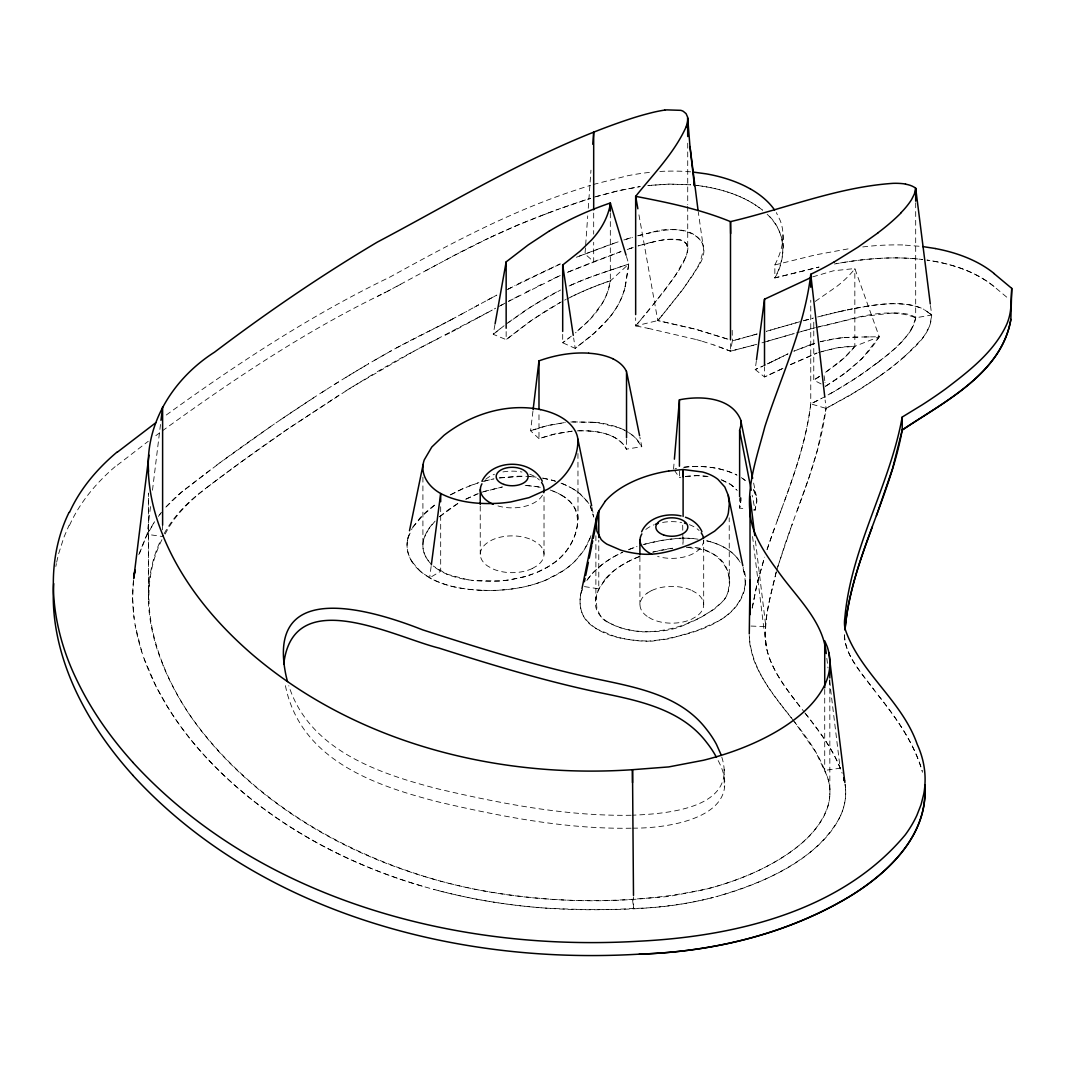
<?xml version="1.0" encoding="UTF-8"?>
<svg xmlns="http://www.w3.org/2000/svg" width="1065" height="1065" viewBox="0 0 1065 1065"><rect width="100%" height="100%" fill="white"/><g stroke="black" fill="none" stroke-linecap="round" stroke-linejoin="round"><path stroke-width="0.75" stroke-dasharray="5 3.75" d="M148.541 592.819L148.554 493.015L148.567 600.966C147.902 580.225 151.709 559.218 160.669 540.448M431.165 564.064C426.04 558.912 422.512 551.803 422.912 544.401A70.064 40.443 0 0 1 424.256 537.625L428.676 528.919L435.412 520.732M544.015 554.266L544.029 491.125M687.724 143.176L687.724 204.64M703.685 604.76L703.699 539.968M632.637 828.157C671.709 828.45 749.534 815.843 717.064 758.573M721.777 757.069C738.258 808.681 666.237 813.806 632.637 815.191M682.692 525.205L682.945 544.375M782.975 234.593C784.399 249.476 782.069 264.746 774.841 277.912L819.025 267.075L774.841 277.912L774.841 264.945C780.512 253.923 784.439 241.382 782.456 228.895A119.533 69.012 0 0 0 780.259 220.628L776.318 212.587M844.465 635.219C844.638 650.369 854.316 663.215 862.623 675.09C885.334 704.977 911.48 734.065 922.17 770.927M741.04 497.661L739.616 508.098L746.379 509.003M844.492 634.62C845.064 656.905 862.703 673.879 874.778 690.945M577.949 453.464L578.002 519.094C577.443 534.816 569.589 549.953 557.541 560.004A91.989 53.117 0 0 1 547.596 567.046L535.668 572.957M745.194 583.54L744.834 575.593L742.545 567.179M585.457 247.892L585.018 253.989L593.684 261.671L620.975 251.593M585.67 244.843L587.72 215.902M588.266 208.274L590.969 170.187M745.167 583.979C740.068 624.875 685.807 635.818 652.259 641.143C628.377 640.824 599.249 637.655 583.966 617.061A79.769 46.061 0 0 1 580.957 609.326A99.085 57.204 0 0 1 582.382 589.145M673.546 469.053L674.278 460.399M915.687 202.789L915.687 317.783L914.369 323.587L911.534 329.218M133.391 581.197L132.619 598.783L134.11 618.366M606.983 621.947A37.741 21.793 0 0 1 601.166 617.234L596.906 608.927L596.16 597.372A84.295 48.671 0 0 1 598.783 588.825L605.306 578.921M133.578 579.879C130.196 609.699 136.293 639.959 147.502 667.595A644.724 372.231 0 0 0 210.111 761.608C287.177 841.736 394.21 888.117 503.279 903.599A362.539 209.312 0 0 0 546.292 908.165C602.071 910.735 659.155 911.4 713.617 897.342M532.926 411.303L530.57 430.832L538.983 438.607L556.569 433.548L572.398 431.125M150.511 506.567L147.143 534.337L138.397 556.196M152.495 490.233L161.028 420.009M431.125 566.487L429.634 577.842C446.035 586.695 464.912 589.664 483.324 590.436M756.363 360.755L755.205 369.542L764.51 376.957L782.735 368.477M752.209 607.769L757.002 584.006L764.43 557.621M752.209 608.221L757.215 583.074L764.59 557.181M494.945 324.639L493.215 334.304L506.155 339.615L532.993 319.314L559.95 302.673M581.623 590.33C578.535 600.9 579.773 613.44 587.401 621.787A53.53 30.898 0 0 0 596.759 629.002L614.505 636.337A83.07 47.952 0 0 0 638.228 640.784A58.415 33.734 0 0 0 647.587 641.236L669.006 638.894L696.763 630.64A151.789 87.636 0 0 0 711.593 624.01C734.371 615.716 752.476 591.847 743.157 567.379M55.846 566.46L56.392 563.611M610.325 212.814L610.325 280.841L608.115 290.319A162.439 93.787 0 0 1 602.284 303.312L590.569 318.808L575.486 332.826M930.491 305.535L931.689 315.04L915.687 317.783C909.51 341.905 885.428 355.75 867.19 370.407A501.948 289.8 0 0 1 841.363 387.274L826.334 395.9M407.496 540.461L409.16 532.367M625.062 286.884L628.749 264.053L626.446 256.439M56.658 562.187L58.309 555.078M776.305 571.719C770.168 599.875 758.999 630.706 769.782 659.115C776.824 676.927 788.766 692.183 800.414 707.173M58.655 553.654L63.887 537.359L69.065 525.298M776.185 572.118C770.062 597.066 762.567 623.238 766.693 649.038C772.697 673.24 789.325 692.743 804.235 712.032M777.756 566.726L792.267 523.98M580.971 593.538L582.036 589.97M776.758 570.201L784.918 544.508L809.24 476.814L817.561 449.59L826.081 408.401L825.122 400.027M767.04 549.673L774.295 528.773M767.12 549.314C783.281 501.415 804.82 454.555 810.758 403.848L810.758 300.197M138.796 554.652L145.692 537.239L154.625 521.717M784.133 502.014C795.875 470.184 806.631 437.662 810.758 403.848A313.789 181.17 0 0 0 821.741 398.39M408.108 537.745L412.115 528.52M797.113 510.841C809.467 477.559 821.355 443.746 826.081 408.401L849.817 395.435L874.445 379.726M781.95 507.978L776.851 521.73M590.955 535.642C580.026 568.151 545.267 584.392 513.45 588.759A99.671 57.55 0 0 1 504.211 589.837A102.32 59.068 0 0 1 490.126 590.516C465.884 590.103 439.006 587.188 419.823 570.84M590.023 538.184L584.166 549.886L574.767 561.401A110.414 63.754 0 0 1 563.957 570.228L546.651 579.679M685.86 257.078L674.518 277.046L651.487 306.96M840.658 815.497L841.656 813.114A160.016 92.389 0 0 0 845.277 785.65M774.841 277.912C787.168 257.85 785.571 229.867 767.04 214.132C776.185 222.811 782.762 234.753 782.975 247.546M839.553 817.853C814.645 862.038 763.712 882.512 717.464 896.317M164.117 533.725C173.941 515.606 188.838 500.83 205.372 488.755M161.933 539.689C133.045 597.452 156.568 665.905 190.568 716.186C249.876 799.762 342.757 853.864 440.218 881.061A355.524 205.252 0 0 0 632.49 899.273L668.7 896.504L703.393 889.847A230.905 133.311 0 0 0 780.006 858.989C796.873 848.525 813.034 835.546 822.939 818.013A144.853 83.629 0 0 0 827.225 776.265L815.75 752.103L794.849 722.389M165.168 534.058C181.489 501.775 214.158 482.871 241.888 461.398A2352.625 1358.274 0 0 1 288.522 428.476L351.836 387.128L417.227 349.307M153.706 523.048L147.143 534.337L162.612 536.52M412.661 527.468L425.015 512.891A171.545 99.045 0 0 1 436.796 503.479M586.842 580.545C595.388 567.818 608.514 558.979 622.173 552.482M412.807 527.228L420.515 517.324L436.331 503.785M587.454 579.546L593.005 572.73L602.457 564.277A119.746 69.132 0 0 1 620.149 553.441A114.634 66.176 0 0 1 622.812 552.176M158.352 516.418L160.855 513.144M432.031 524.459C426.32 531.275 421.74 540.075 423.151 549.221A63.168 36.476 0 0 0 427.717 559.857L430.579 563.345M812.702 276.86L833.536 270.763L854.836 268.54L879.237 336.753L854.836 346.285L844.052 358.026L825.415 372.444M159.51 514.834L161.547 512.238M664.32 312.711L681.826 290.732L692.876 275.023A323.627 186.841 0 0 0 696.151 269.685C721.604 235.099 678.485 223.37 652.139 232.303M661.605 315.986L683.703 288.189L696.43 269.179A221.6 127.946 0 0 0 700.184 261.857L703.606 249.29L698.334 212.308M649.743 309.076L642.728 317.503M662.15 315.333L657.784 320.578L635.659 325.917L635.659 317.823M659.981 317.956L657.784 320.578L696.177 329.378L727.994 339.242M640.957 319.607L635.659 325.917L648.106 328.339M635.659 325.917L664.054 291.264L678.352 271.282L683.344 262.669L686.552 255.161L687.75 248.917L686.645 244.071L683.011 240.77C668.061 236.217 652.539 242.567 638.015 245.975M608.115 319.114L594.803 332.653L575.22 348.401L562.693 342.77L562.693 333.052M165.874 507.126L173.049 499.658A216.075 124.751 0 0 1 179.586 493.707L222.798 460.586M589.797 319.633L591.541 317.743A168.39 97.221 0 0 0 610.445 280.854L628.749 264.053L626.127 281.626A183.593 105.994 0 0 1 608.142 319.114M166.246 506.714L182.288 491.444L213.28 467.628M587.973 321.51L575.992 332.4M592.726 334.49L603.07 324.705L611.869 314.441A175.712 101.441 0 0 0 615.557 309.116A176.297 101.787 0 0 0 625.128 286.898M904.172 356.961L921.092 339.881A156.755 90.498 0 0 0 924.74 335.076L929.878 325.664L931.689 315.04L923.861 309.356M439.725 516.671L457.87 503.492M439.486 516.845L443.959 513.09A165.275 95.424 0 0 1 459.175 502.72M590.636 336.287L575.22 348.401L573.649 337.978M117.283 465.179L148.275 441.269M499.951 328.912L493.215 334.304L506.834 323.587M571.333 336.181L562.693 342.77L569.469 337.645M836.77 364.19L824.15 373.309M206.89 487.584L219.137 478.265M506.061 324.186L533.126 305.349L560.629 290M878.079 362.393L858.017 376.717L834.308 391.427M846.156 372.231L862.144 358.506L879.237 336.753L854.423 337.126A85.253 49.216 0 0 0 837.676 338.351L820.17 341.772M220.681 477.093L233.089 467.855M508.005 322.708L524.912 310.661L544.521 298.52A299.332 172.823 0 0 1 555.011 292.835A285.713 164.955 0 0 1 559.351 290.639M155.836 435.652L159.644 432.843M216.475 465.259L274.344 423.963M234.646 466.696L285.739 430.38L339.083 395.142M162.293 430.899C232.769 379.859 305.482 331.055 383.986 293.141M225.98 458.243C282.278 417.334 340.267 378.474 401.465 345.22A670.018 386.835 0 0 1 428.529 331.415L454.262 318.089M166.273 415.017C237.295 363.591 310.98 315.134 390.096 276.993C451.201 243.233 513.13 210.071 579.866 188.758A430.327 248.438 0 0 1 587.947 186.135L590.582 185.31M844.186 373.682L825.561 386.249L825.016 382.308M880.742 375.319L876.562 378.261M280.321 419.876L316.039 396.193M815.258 301.408L836.77 286.445A160.189 92.482 0 0 0 854.969 268.58M825.561 386.249C846.475 373.456 866.218 357.947 879.237 336.753L878.132 336.78M647.067 593.152L651.673 590.489M322.029 392.346L328.047 388.512M546.212 310.647L528.213 322.668L506.155 339.615L506.155 328.033M334.104 384.691L340.188 380.897M345.925 390.828L373.735 373.815M345.819 377.423L368.676 363.684M377.263 371.725L387.966 365.481M374.481 360.303L391.334 350.758M391.561 363.431L402.45 357.308M406.111 355.284L492.296 310.035M478.997 317.264L495.691 308.198M450.841 494.599L464.886 487.73M425.627 270.763L437.768 264.226M427.89 269.551L387.487 291.317M396.499 347.909L430.18 330.643M458.323 315.892L466.67 311.366M474.191 307.279L481.713 303.205M460.865 314.508L478.704 304.83M477.533 318.049L462.756 326.05M451.6 319.513L459.135 315.44M481.26 303.458L496.822 295.085M450.242 494.959L463.062 488.515L478.877 482.605M396.366 286.605L400.893 284.182M431.179 267.768L451.028 257.184M491.471 297.947L486.359 300.689M451.214 319.726L447.14 321.896M498.54 306.667L504.397 303.538M500.936 305.375L507.126 302.061M460.905 327.048L457.178 329.032M465.764 499.272L478.598 493.508M494.04 296.576L496.61 295.205M508.364 301.408L510.854 300.09M444.385 260.685C490.938 235.165 539.982 214.305 590.582 198.276L559.618 208.807M389.231 290.412L390.962 289.494M446.129 322.442L443.053 324.066M508.79 301.182L560.842 275.209L548.901 280.787M455.314 330.03L451.573 331.987M388.366 290.865L377.755 296.243M507.033 289.693L514.941 285.58M441.19 325.051L431.045 330.217M514.595 298.107L522.103 294.193M825.002 396.646L810.758 403.848L826.081 408.401L857.085 391.028A573.782 331.268 0 0 0 869.466 383.067L885.215 372.084A424.815 245.27 0 0 0 896.331 363.524C910.695 350.438 931.023 336.527 931.689 315.04L928.733 312.578M508.245 289.068L562.347 262.988M419.104 348.322L432.39 341.546M532.247 568.537L536.866 565.874A31.83 18.371 0 0 0 536.853 542.657L532.247 539.982M454.369 255.427L488.476 238.28M384.864 292.689L385.743 292.236M449.683 332.972L443.972 335.861M517.59 284.222L522.915 281.519M525.884 292.249L533.498 288.389M566.713 299.092L578.082 293.554A267.635 154.518 0 0 1 601.712 283.862L610.325 280.841M525.591 280.175L560.243 263.867M772.524 361.434L777.61 358.892M537.319 286.458L545.027 282.664M782.908 368.384L764.51 376.957L764.51 367.039M779.048 358.186L788.06 353.806M790.323 364.696L816.948 353.048M434.307 340.587L442.042 336.806M466.071 498.979L477.213 493.907M767.519 363.897L788.207 353.74M772.338 361.514L765.043 365.095M790.576 364.576L816.988 353.034M490.246 237.428L517.776 225.021L543.03 215.077M765.589 364.802L755.205 369.542L762.58 366.267M629.242 549.407L636.697 546.664M544.401 214.544L547.144 213.493M639.852 556.436L635.619 558.06A102.653 59.267 0 0 0 614.319 570.414C554.293 626.673 652.312 644.631 688.922 622.639A134.643 77.732 0 0 0 700.797 617.301L714.628 608.914L722.709 601.592A55.7 32.15 0 0 0 728.38 590.543L729.299 581.863L729.206 517.776M548.528 212.96L558.22 209.312M579.387 256.079L607.21 245.642A451.56 260.712 0 0 1 618.565 241.715M576.365 257.237L618.139 241.848M469.079 486.013L477.852 482.924M620.922 251.553L566.181 272.826L593.684 261.671L593.684 242.234M810.851 344.514L793.824 351.17L815.524 343.05M529.025 575.38L532.407 574.221M606.358 271.562L591.594 276.727A285.713 164.955 0 0 0 568.204 286.392A283.263 163.544 0 0 1 602.351 272.92L628.749 264.053L623.797 265.744M608.834 270.723L621.308 266.57M627.165 249.556L633.369 247.506M629.668 248.598L631.438 248.025M818.399 352.582L834.68 348.295A70.596 40.75 0 0 1 854.836 346.285L854.836 268.54M623.837 239.984L632.49 237.309M626.26 239.212L634.088 236.843M821.301 351.623L837.516 347.789L854.836 346.285M593.245 184.498L627.192 175.858A145.506 84.002 0 0 1 652.765 172.077M483.856 491.498L502.6 486.931M594.576 197.052L618.312 190.715L640.211 186.561L618.312 190.715L595.907 196.652M481.566 492.283L501.961 487.078M767.585 341.186L792.959 333.878M761.954 342.823L764.777 341.998M753.874 334.903L756.922 334.024M764.231 342.158L795.036 333.305M752.356 335.342L741.639 338.351M757.148 333.971L732.361 340.827L730.497 351.197L713.896 344.98M796.593 332.852L814.033 328.02M756.709 344.301L730.497 351.197L719.514 346.95M800.228 321.643L766.347 331.308L797.073 322.522M801.452 331.481L807.124 329.897M753.488 345.246L730.497 351.197L730.497 343.103M484.522 481.047L493.228 479.024M637.762 235.804C658.143 230.932 690.36 221.52 702.98 244.231M803.915 320.632L813.527 318.049M803.33 320.805L812.662 318.275M809.972 329.112L815.67 327.567M644.498 544.242L661.405 540.448L676.967 538.451M740.095 338.776L737.02 339.602M525.551 576.445L510.854 579.666A83.429 48.165 0 0 1 499.272 580.971L471.888 580.345M774.841 264.945L815.63 254.855L851.241 248.305M638.055 235.724L650.209 232.716M720.619 895.425C692.303 903.36 663.016 907.899 633.595 908.432A384.252 221.853 0 0 1 594.137 909.75C551.87 909.896 509.563 905.956 468.121 897.515A385.583 222.612 0 0 1 433.388 889.315M735.476 340.015L732.361 340.827L732.174 328.899M818.532 326.809L862.331 316.611L893.082 312.91M482.405 481.566L494 478.837M815.63 327.581C847.833 321.577 883.537 304.856 915.687 317.783M817.654 316.971L839.619 311.579M653.138 552.029L672.707 548.209M840.951 311.273L846.262 310.101M674.385 470.264L679.43 477.559L680.881 477.24M847.594 309.822L852.959 308.717M675.037 468.72L676.528 468.414M854.303 308.464C876.828 304.736 901.589 299.438 923.355 309.09M834.428 264.014C863.449 258.715 893.255 255.906 922.676 259.527C893.841 255.986 864.634 258.609 836.145 263.694M577.203 430.859C594.656 430.313 616.821 432.403 626.526 449.137L641.822 446.674L639.905 437.262M564.077 422.645L547.037 425.734L530.57 430.832A100.137 57.816 0 0 1 549.167 425.228L565.302 422.499M499.219 477.959L524.126 476.268M672.228 548.262L668.66 548.781A98.499 56.871 0 0 0 652.579 552.189M499.671 477.839L517.151 476.255A74.803 43.186 0 0 1 536.294 477.16M685.341 476.441L696.124 475.602L706.934 476.255M684.183 467.215C702.035 465.205 720.779 467.136 737.02 475.19M685.647 476.401L698.028 475.616L709.862 476.707L708.451 476.468M571.785 431.232L553.467 434.254L538.983 438.607L538.983 411.063M843.946 337.645L860.467 337.046M570.813 421.993L594.496 422.193M679.23 538.278L683.69 538.091A72.487 41.841 0 0 1 696.417 538.996M824.723 689.414L824.723 770.408A142.391 82.205 0 0 1 827.718 806.698C817.587 835.612 790.55 853.864 764.617 867.536A233.714 134.935 0 0 1 711.42 887.757C635.565 905.463 555.717 904.012 479.263 890.074C396.673 874.112 316.917 839.26 252.711 784.386A625.914 361.368 0 0 1 163.078 665.492M572.597 421.846L597.265 422.499L618.805 427.717A55.007 31.764 0 0 1 635.033 437.542L641.822 446.674M631.106 815.258C566.221 816.296 501.961 803.769 439.02 789.138C381.15 774.375 312.418 751.597 290.199 689.814A305.123 176.164 0 0 1 288.775 685.7M631.106 828.211C566.221 829.262 501.961 816.722 439.02 802.091C381.15 787.328 312.418 764.55 290.199 702.78A305.123 176.164 0 0 1 284.874 682.479M869.293 336.913L861.572 337.019M578.881 430.753L588.705 430.899M751.011 626.06L765.855 626.659L755.365 540.394M905.33 245.163L921.238 246.414M686.339 547.437C714.868 544.282 741.493 573.449 724.187 599.755C703.459 621.161 672.028 631.971 642.528 631.865A67.348 38.886 0 0 1 621.002 627.991L606.983 621.947M525.191 485.467L532.966 486.106A55.127 31.83 0 0 1 540.541 487.357M690.679 171.838L685.381 171.452A118.415 68.373 0 0 0 667.023 171.185M528.826 476.468L536.56 477.213M688.11 547.463L702.581 549.753A39.511 22.804 0 0 1 717.903 557.075C724.679 562.267 728.7 570.507 729.206 578.974M526.643 485.534L536.654 486.638A55.54 32.07 0 0 1 541.353 487.53M698.081 539.223C681.8 536.587 665.239 539.329 649.331 542.977A114.634 66.176 0 0 0 643.074 544.654M753.141 509.909L755.072 510.175L756.909 501.389L756.163 495.518L753.807 489.86M584.419 586.602L598.783 588.825L598.783 540.235M468.054 579.813L446.688 574.115L433.215 566.008M542.817 478.158L549.154 479.476A70.157 40.497 0 0 1 555.158 481.114M542.657 478.105L551.457 480.049A72.047 41.588 0 0 1 555.664 481.274M648.066 328.326L696.683 339.655M706.614 540.807L710.501 541.805M707.027 540.887C719.754 543.909 732.6 550.192 739.749 561.614M696.603 339.629L702.527 341.359M422.272 886.186C350.159 865.073 281.639 829.249 226.472 777.849A648.652 374.494 0 0 1 167.218 706.268L155.836 686.006L144.095 658.742M702.434 341.332L713.989 345.007M712.379 542.365C723.388 545.812 734.251 552.136 740.188 562.347M727.901 339.163L695.711 329.245L657.784 320.578L638.414 211.882M721.218 479.729L730.59 484.429L737.233 490.486M721.764 479.982L729.592 483.803A42.773 24.695 0 0 1 736.354 489.434M821.142 383.946L813.766 380.125L813.766 321.816M691.917 590.489L696.537 593.152A31.83 18.371 0 0 1 696.523 616.369L691.917 619.045A31.83 18.371 0 0 1 651.687 619.031L647.067 616.382M741.32 477.626L747.217 481.979M742.478 478.358L745.101 480.248M561.535 495.252C591.248 511.027 574.408 551.124 551.563 564.53A88.209 50.934 0 0 1 537.159 572.344L523.98 576.897L509.749 579.826A84.534 48.804 0 0 1 487.663 581.344C469.186 580.798 449.244 578.428 434.161 566.766M928.76 312.604L923.062 308.917A36.676 21.18 0 0 0 911.081 305.096C886.573 301.089 861.785 306.893 837.875 311.992A539.289 311.353 0 0 0 818.918 316.638M994.004 286.525C975.034 271.029 950.832 263.614 926.936 260.086C950.832 263.614 975.034 271.043 994.004 286.525L1009.527 299.491M419.131 570.201C410.291 562.307 404.607 549.82 408.055 538.011A96.529 55.739 0 0 1 409.945 532.646M587.321 501.296L579.493 493.388A71.848 41.482 0 0 0 560.749 483.044M878.212 695.325C896.743 718.476 914.382 743.423 922.49 772.311M805.18 713.244C818.532 730.364 832.164 747.803 840.139 768.211A160.016 92.389 0 0 1 841.217 770.661M805.06 713.124C819.731 731.615 834.241 750.825 842.202 773.297M794.011 721.298C779.966 703.033 764.537 685.168 755.351 663.761A227.87 131.567 0 0 1 752.755 656.786L749.973 645.017L749.254 635.512M588.852 503.452L580.066 493.854A70.916 40.949 0 0 0 570.853 487.677M412.115 561.894L420.635 571.612L429.634 577.842L440.684 571.239L440.684 505.076M753.448 489.288L756.829 499.352L755.072 510.175L752.183 495.212M590.13 505.569L593.764 517.111M590.396 506.035L593.711 516.711M141.818 652.073L135.149 625.142M743.077 568.604L744.142 572.185M753.634 483.057L756.23 495.744M591.98 507.486L593.325 514.009M740.521 497.462L740.814 503.931L739.616 508.098L739.616 498.38M740.801 498.287L741.04 500.976M824.084 375.759L824.829 381.004M845.49 787.528L845.077 784.239A161.853 93.454 0 0 1 841.536 813.487C830.753 838.541 807.989 855.834 785.011 869.12A247.599 142.95 0 0 1 720.619 895.425M752.569 536.547L765.948 645.297M826.839 658.343L827.998 667.901M829.542 680.641L840.139 768.211L824.723 770.408C806.311 721.91 752.848 690.426 749.254 635.858M632.504 899.273L633.595 908.432L633.502 896.863M578.002 519.094C577.976 510.441 572.264 502.946 565.608 497.954A55.859 32.256 0 0 0 551.111 490.353M639.905 556.596L639.919 604.76M480.235 506.088L480.248 554.266M829.835 679.656L829.835 794.277M724.187 769.343L724.187 786.942M687.724 206.304L687.724 247.826L686.459 243.779L683.264 240.876A9.811 5.658 0 0 0 680.748 239.905L666.77 239.452A68.067 39.299 0 0 0 664.786 239.705A90.791 52.411 0 0 0 650.489 242.594M683.104 537.532L683.104 542.391M679.43 470.943L679.43 477.559M626.526 439.419L626.526 449.137M595.881 535.762L595.881 600.274M593.684 213.08L593.684 234.14M422.912 477.133L422.912 546.678M162.612 525.178L162.612 529.877M647.174 616.369A31.83 18.371 0 0 1 647.174 593.152M651.74 590.529A31.83 18.371 0 0 1 691.957 590.529M532.234 568.537A31.83 18.371 0 0 1 492.017 568.537L487.397 565.874A31.83 18.371 0 0 1 487.464 542.684L492.003 539.982A31.83 18.371 0 0 1 532.234 540.048M854.969 346.325A160.189 92.482 0 0 1 836.677 364.15M834.268 391.414A313.789 181.17 0 0 1 828.091 394.942M915.793 317.729A18.691 10.796 0 0 0 905.516 313.762A39.511 22.818 0 0 0 893.082 312.977M549.42 308.757A278.258 160.655 0 0 1 565.861 299.505M571.04 296.895A278.258 160.655 0 0 1 610.232 280.747M550.179 490.02A55.54 32.07 0 0 1 561.535 495.252M904.212 356.975A401.279 231.677 0 0 1 880.702 375.306M631.465 248.052A211.935 122.355 0 0 1 633.222 247.479M638.574 245.815A211.935 122.355 0 0 1 650.435 242.527M687.923 247.826A69.425 40.084 0 0 1 685.74 257.051M911.64 329.245A152.548 88.076 0 0 1 901.15 342.105M901.349 342.171A307.319 177.429 0 0 1 877.986 362.353M163.185 665.479A529.811 305.881 0 0 1 148.328 600.98M69.505 525.365A331.082 191.154 0 0 1 117.004 465.059M546.758 579.759A96.116 55.486 0 0 1 483.337 590.263M561.042 483.151A72.047 41.588 0 0 1 570.853 487.677M412.102 561.894A83.523 48.218 0 0 1 408.108 537.745M628.31 549.78A114.634 66.176 0 0 1 637.016 546.545M638.787 556.769A98.499 56.871 0 0 0 630.081 560.669A101.468 58.588 0 0 0 605.279 578.907M542.471 495.145A31.817 18.371 0 0 1 497.954 505.928M485.693 479.343A31.817 18.371 0 0 1 494.493 474.245M502.92 471.928A31.817 18.371 0 0 1 521.943 472.021M529.731 474.178A31.817 18.371 0 0 1 539.436 480.022M703.672 540.408A31.817 18.371 0 0 1 657.624 556.436M645.803 529.465A31.817 18.371 0 0 1 654.163 524.739M662.59 522.436A31.817 18.371 0 0 1 681.613 522.516M689.401 524.672A31.817 18.371 0 0 1 699.106 530.516M612.788 436.477A42.56 24.575 0 0 1 626.38 449.15M629.109 432.856A57.976 33.468 0 0 1 641.636 446.701M588.692 430.992A45.675 26.372 0 0 1 612.814 436.45M594.47 422.286A60.812 35.105 0 0 1 624.716 430.233M683.584 467.322A61.477 35.491 0 0 1 736.674 474.857M810.918 344.581A96.995 56.006 0 0 1 814.778 343.329M820.729 341.639A96.995 56.006 0 0 1 843.919 337.552M862.757 246.934A164.263 94.838 0 0 1 905.343 245.017M659.861 171.492A145.506 84.002 0 0 1 667.01 171.106M819.744 376.238L813.766 380.125L819.637 376.304M649.118 185.417L647.84 185.563L669.406 184.085L690.679 184.804L669.406 184.085L649.118 185.417M698.534 185.643L695.924 185.337C719.594 188.199 743.689 195.135 762.593 210.191C744.382 195.694 721.311 188.745 698.534 185.643"/><path stroke-width="1.5" d="M687.724 136.533L687.591 117.083L686.086 113.649L683.264 111.306A9.811 5.658 0 0 0 680.748 110.334L666.77 109.881A68.067 39.299 0 0 0 664.786 110.134M683.051 476.641L683.104 469.505L702.581 472.008A39.511 22.804 0 0 1 717.903 479.33L724.812 486.998L728.3 495.451L742.824 565.781M749.281 633.888L749.973 580.225M994.004 273.559L1011.75 288.389L1010.858 306.401A151.43 87.423 0 0 1 1006.971 323.773C994.617 351.437 969.536 370.66 946.066 388.565A595.481 343.795 0 0 1 922.077 404.913L902.215 417.054C889.701 485.96 850.855 547.756 844.838 618.086A91.697 52.944 0 0 0 845.091 628.949C859.655 672.574 902.082 700.557 917.218 744.342A238.387 137.638 0 0 1 923.768 793.931L921.039 804.701L916.885 815.311A253.576 146.398 0 0 1 905.29 834.8C841.403 911.467 734.797 936.401 639.28 941.194A461.052 266.183 0 0 1 569.389 942.285C409.373 937.812 243.153 882.712 132.872 762.42M844.998 630.001C851.055 560.03 889.874 498.593 902.215 430.02C943.71 402.104 1001.752 373.535 1010.858 319.354L1011.75 288.389M53.703 583.633C51.067 620.629 60.346 657.704 75.908 691.092A728.074 420.356 0 0 0 132.925 775.36M664.76 110.068A90.791 52.411 0 0 0 650.489 113.01A211.935 122.355 0 0 0 631.465 118.468C541.499 147.849 460.519 198.183 377.263 242.141C320.951 275.622 266.769 312.644 214.531 352.169C174.301 377.755 145.106 422.419 148.567 471.396M1010.858 319.354C1001.752 373.535 943.71 402.104 902.215 430.02L892.577 468.56L876.442 515.7M592.806 144.281L593.684 132.1L593.684 209.845M674.385 459.161L679.43 399.814C700.291 395.581 731.149 397.032 740.614 419.65L752.649 478.305M283.769 663.988C293.221 583.021 395.048 637.349 439.006 648.079C493.654 665.505 548.648 682.239 604.893 693.701C641.769 701.263 682.519 710.568 706.521 742.305A209.299 120.838 0 0 1 716.439 757.295M133.724 578.481L148.967 455.101M845.131 628.643C848.126 593.391 860.187 559.817 872.328 526.856M533.112 409.679L538.983 360.862C554.852 355.178 571.825 352.142 588.705 353.167M161.028 420.009L162.612 406.95L162.612 525.178M431.338 564.863L440.684 493.494C430.966 488.209 422.326 478.318 422.912 466.656A70.064 40.443 0 0 1 424.256 459.88L431.791 447.02L443.959 435.345A165.275 95.424 0 0 1 459.175 424.988C481.26 412.075 507.406 405.326 532.966 408.361A55.127 31.83 0 0 1 540.541 409.612M756.496 359.73L764.51 299.212L811.317 277.393M133.764 578.015L135.015 570.055L134.044 575.672M495.105 323.733L506.155 261.87L528.213 244.923L549.354 230.972M584.419 581.743L585.098 578.428M585.697 575.459L588.359 562.4M589.211 558.193L591.767 545.626M592.087 544.055L592.726 540.913M593.245 538.344L598.783 511.08L605.306 501.176M409.493 530.743L423.138 464.393M581.956 588.732L596.733 516.751M739.616 496.769L739.616 430.353L740.96 425.028L740.801 420.542M685.86 127.494C673.865 153.48 653.311 174.221 635.659 196.346L635.659 314.588M69.065 512.345C43.519 564.517 51.426 627.165 75.908 678.139A728.074 420.356 0 0 0 132.925 762.407M481.939 481.3C492.616 458.616 531.555 458.589 542.298 481.234M641.609 531.808C648.053 517.164 666.65 512.611 681.107 515.926M117.283 452.212L155.836 422.685M878.079 232.822L858.017 247.133L834.308 261.857M562.693 331.428L562.693 265.025L580.172 251.1L591.541 239.998A168.39 97.221 0 0 0 610.445 203.109M668.66 471.036L683.104 469.505L683.104 516.472M639.28 954.147C712.591 951.844 786.729 934.311 849.977 896.277C888.849 872.501 928.84 834.215 924.713 784.772C928.786 836.358 885.867 875.323 845.077 899.233C782.815 935.123 710.741 951.937 639.28 954.147A461.052 266.183 0 0 1 569.389 955.252C409.373 950.765 243.153 895.678 132.872 775.387M693.302 172.104L706.268 173.861A106.673 61.584 0 0 1 717.504 176.231A107.858 62.276 0 0 1 745.513 186.348L750.399 188.944M922.676 246.561L935.35 248.518M685.474 517.257C692.623 519.56 698.959 524.765 701.968 531.741M720.992 754.539L716.439 744.342A209.299 120.838 0 0 0 706.521 729.352C678.658 692.769 630.307 686.499 588.479 677.194C532.314 664.826 477.413 647.453 422.712 629.868C375.985 611.416 269.551 577.496 284.874 669.526A305.123 176.164 0 0 0 287.523 681.573M626.06 255.161L610.325 203.096L610.325 211.203M843.786 778.448L844.492 781.031M540.527 409.612A55.859 32.256 0 0 1 565.608 420.209C571.679 424.802 576.937 431.312 577.869 439.086L591.647 505.862M639.586 435.691L626.526 371.392L626.526 437.795M728.3 495.451L729.299 504.118L728.38 512.798A55.7 32.15 0 0 1 722.709 523.86L714.628 531.169L700.797 539.556A134.643 77.732 0 0 1 688.922 544.894C674.145 550.445 658.436 555.291 642.461 554.146A67.348 38.886 0 0 1 621.002 550.246L606.983 544.202A37.741 21.793 0 0 1 601.166 539.489L596.906 531.182L596.16 519.627A84.295 48.671 0 0 1 598.783 511.08L598.783 537.545M739.616 430.353L751.211 490.22M637.868 208.767L635.659 196.346C667.782 202.523 700.118 209.166 730.497 221.626C784.612 208.926 837.183 187.094 893.082 183.34A39.511 22.818 0 0 1 905.583 184.032M562.693 265.025L573.263 335.368M687.724 118.255L689.974 146.544L698.094 210.67M930.291 303.951L915.687 188.212A18.691 10.796 0 0 0 905.516 184.192M828.823 652.659L844.878 782.602M826.267 653.564C823.059 620.07 795.329 596.387 777.184 570.028C768.823 558.806 760.849 547.13 755.351 534.191A227.87 131.567 0 0 1 752.755 527.215C743.264 493.84 756.47 458.895 764.87 426.666C781.124 376.225 804.568 327.461 810.758 274.277A313.789 181.17 0 0 0 834.268 261.83M754.766 535.509L750.026 496.45L750.026 614.678M824.803 397.232L810.758 274.277L810.758 287.231M693.874 181.117L694.42 185.869L689.974 146.544M577.869 439.086C578.455 455.58 570.015 471.742 557.541 482.259A91.989 53.117 0 0 1 547.596 489.301L529.025 497.648L510.854 501.921A83.429 48.165 0 0 1 499.272 503.226C479.45 504.384 458.589 502.787 440.684 493.494L440.684 501.761M730.683 233.541L730.497 221.626L730.497 339.855M633.489 895.425L632.504 769.702L668.7 766.92L703.393 760.277A230.905 133.311 0 0 0 780.006 729.418C796.873 718.955 813.034 705.975 822.939 688.443A144.853 83.629 0 0 0 827.225 646.695L824.723 640.837L824.723 687.804M639.905 539.982L639.905 554.932M480.235 489.474L480.235 504.424M915.687 201.165L915.687 188.212L914.369 194.016L911.534 199.648A152.548 88.076 0 0 1 901.15 212.534M902.215 417.054L902.215 430.02M829.835 664.706L829.835 677.992M764.51 299.212L764.51 365.628M679.43 399.814L679.43 466.23M632.504 782.668L632.504 769.702C497.901 778.848 356.708 743.423 252.711 654.815A625.914 361.368 0 0 1 163.078 535.921M538.983 360.862L538.983 409.453M506.155 261.87L506.155 328.273M843.786 778.102A160.016 92.389 0 0 1 844.399 780.618M687.923 118.255A69.425 40.084 0 0 1 685.74 127.481M901.349 212.601A307.319 177.429 0 0 1 877.986 232.769M163.185 535.908A529.811 305.881 0 0 1 148.328 471.396M668.647 471.01A98.499 56.871 0 0 0 630.081 482.924A101.468 58.588 0 0 0 605.279 501.162M541.566 482.432A31.817 18.371 0 0 1 543.576 492.549M493.228 504.251A31.817 18.371 0 0 1 481.939 483.816M651.647 554.199A31.817 18.371 0 0 1 641.862 533.898M655.481 524.26A31.817 18.371 0 0 1 658.223 523.408M684.515 523.155A31.817 18.371 0 0 1 685.966 523.541M701.236 532.939A31.817 18.371 0 0 1 703.526 538.171M612.788 358.732A42.56 24.575 0 0 1 626.38 371.405M588.692 353.247A45.675 26.372 0 0 1 612.814 358.705M549.42 231.012A278.258 160.655 0 0 1 610.232 203.016M935.336 248.558A113.968 65.804 0 0 1 994.111 273.519M750.426 188.931A106.966 61.757 0 0 1 774.575 209.991M69.505 512.411A331.082 191.154 0 0 1 117.004 452.106M503.865 484.415A15.975 9.226 0 0 0 528.134 476.734A15.975 9.226 0 0 0 504.464 468.44A15.975 9.226 0 0 0 503.865 484.415M663.535 534.923A15.975 9.226 0 0 0 687.804 527.242A15.975 9.226 0 0 0 664.134 518.948A15.975 9.226 0 0 0 663.535 534.923"/></g></svg>
